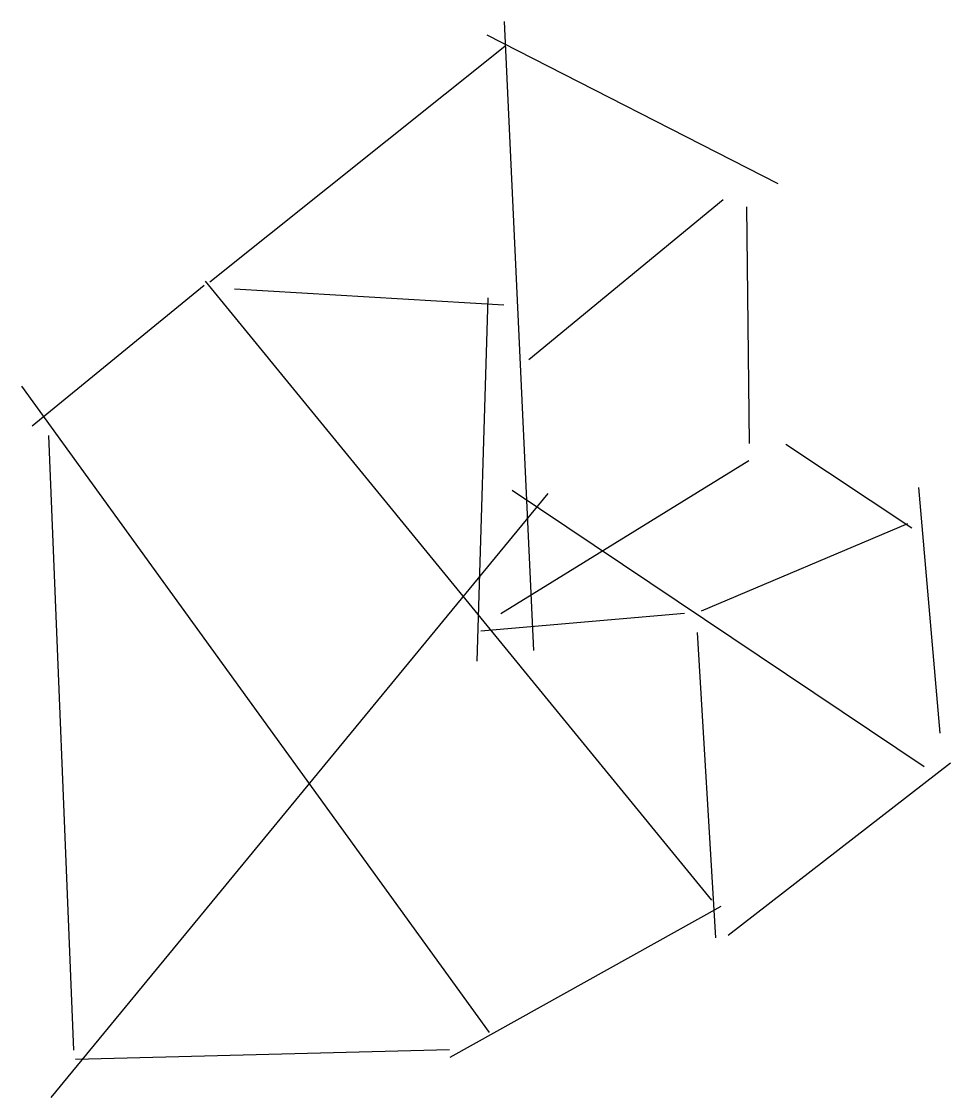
# Model space of a CAD drawing. Header units: millimetres. Extents: x 560.503 to 561.242, y 490.026 to 490.882.
import ezdxf

# ---------------------------------------------------------------- set-up
doc = ezdxf.new("R2010")
doc.units = ezdxf.units.MM
doc.layers.get('0').update_dxf_attribs({"lineweight": 30})

msp = doc.modelspace()

# ---------------------------------------------------------------- linework, layer by layer
for p, q in [((560.88681, 490.88197), (560.91007, 490.38166)), ((560.87295, 490.87146), (561.10429, 490.75305)), ((560.65242, 490.67498), (560.88729, 490.86239)), ((560.90626, 490.61324), (561.06091, 490.74037)), ((561.07947, 490.73467), (561.08162, 490.54633)), ((560.51121, 490.56044), (560.64796, 490.67239)), ((561.05193, 490.18318), (560.64901, 490.67558)), ((560.67209, 490.66931), (560.88643, 490.65675)), ((560.8653, 490.37324), (560.87388, 490.66231)), ((560.50267, 490.59193), (560.8748, 490.07793)), ((560.52407, 490.55263), (560.54409, 490.06388)), ((561.11089, 490.54581), (561.21092, 490.47924)), ((560.88413, 490.41122), (561.08145, 490.53291)), ((560.52614, 490.02621), (560.92168, 490.50646)), ((560.89312, 490.50911), (561.22078, 490.28934)), ((561.21636, 490.51127), (561.23326, 490.3161)), ((561.04357, 490.41326), (561.20778, 490.48281)), ((560.86813, 490.39727), (561.03016, 490.41142)), ((561.05505, 490.15318), (561.04053, 490.39613)), ((561.06497, 490.15525), (561.24179, 490.29243)), ((560.84385, 490.05823), (561.05929, 490.17843)), ((560.54552, 490.05662), (560.84312, 490.06435))]:
    msp.add_line(p, q)

doc.saveas('drawing.dxf')
